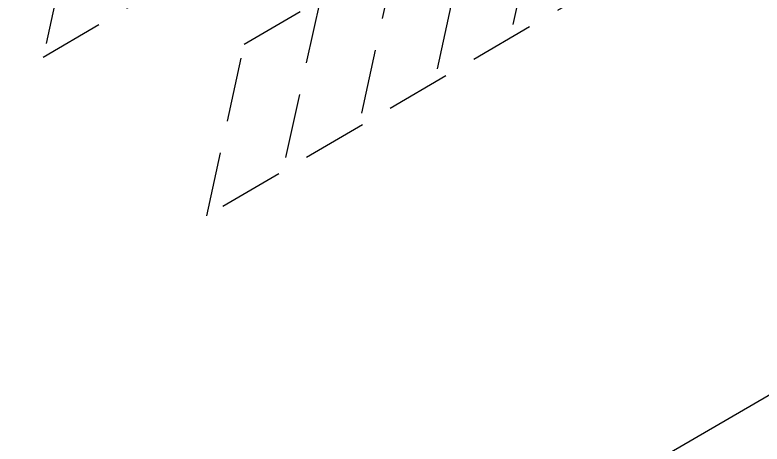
# Model space of a CAD drawing. Header units: millimetres. Extents: x 567980 to 569372, y 2065777 to 2066674.
# Drawn here: x 568840.35 to 568869.28, y 2066210.37 to 2066226.98 of the extents above; entities that cross this region are included whole.
import ezdxf

# ---------------------------------------------------------------- set-up
doc = ezdxf.new("R2010")
doc.units = ezdxf.units.MM
doc.linetypes.add('HIDDEN', pattern=[0.75, 0.5, -0.25])
doc.layers.add('boDnv', color=54, linetype='Continuous', lineweight=25)
doc.layers.add('LogDg', color=7, linetype='Continuous')
doc.layers.add('ViaHeS', color=32, linetype='Continuous')

# ---------------------------------------------------------------- blocks, each defined once
blk = doc.blocks.new('NEN')
at = {"layer": 'LogDg'}
blk.add_lwpolyline([(49.536, -260.065, -0.269945), (34.095, -247.153), (22.999, -216.476, -0.362457), (26.499, -206.84), (119.685, -152.625, -0.414384), (136.095, -156.969), (142.222, -167.514, 0.414214), (153.158, -170.413), (250.593, -113.801, -0.432664), (261.767, -117.14), (278.799, -151.193, -0.396001), (275.663, -161.688), (133.439, -244.323, -0.012999), (88.371, -268.964, -0.278117), (67.767, -267.557, 0.110848), (49.536, -260.065)], format="xyb", dxfattribs=at)
at = {"layer": 'ViaHeS', "linetype": 'HIDDEN', "ltscale": 5}
blk.add_lwpolyline([(145.415, -139.712), (143.963, -146.355), (239.391, -90.505, -0.433604), (241.49, -91.128), (246.155, -100.457), (247.855, -92.678)], format="xyb", dxfattribs=at)
for points in [[(241.377, -98.728), (239.678, -106.507), (237.232, -101.617), (150.298, -152.496), (151.75, -145.853), (239.315, -94.604), (241.377, -98.728)], [(163.487, -138.984), (162.035, -145.627)], [(160.553, -140.701), (159.101, -147.344)], [(157.618, -142.418), (156.167, -149.061)], [(154.684, -144.136), (153.232, -150.779)]]:
    blk.add_lwpolyline(points, dxfattribs=at)

msp = doc.modelspace()

# ---------------------------------------------------------------- block references
at = {"layer": 'boDnv'}
msp.add_blockref('NEN', (568697.481, 2066371.697), dxfattribs=at)

doc.saveas('drawing.dxf')
